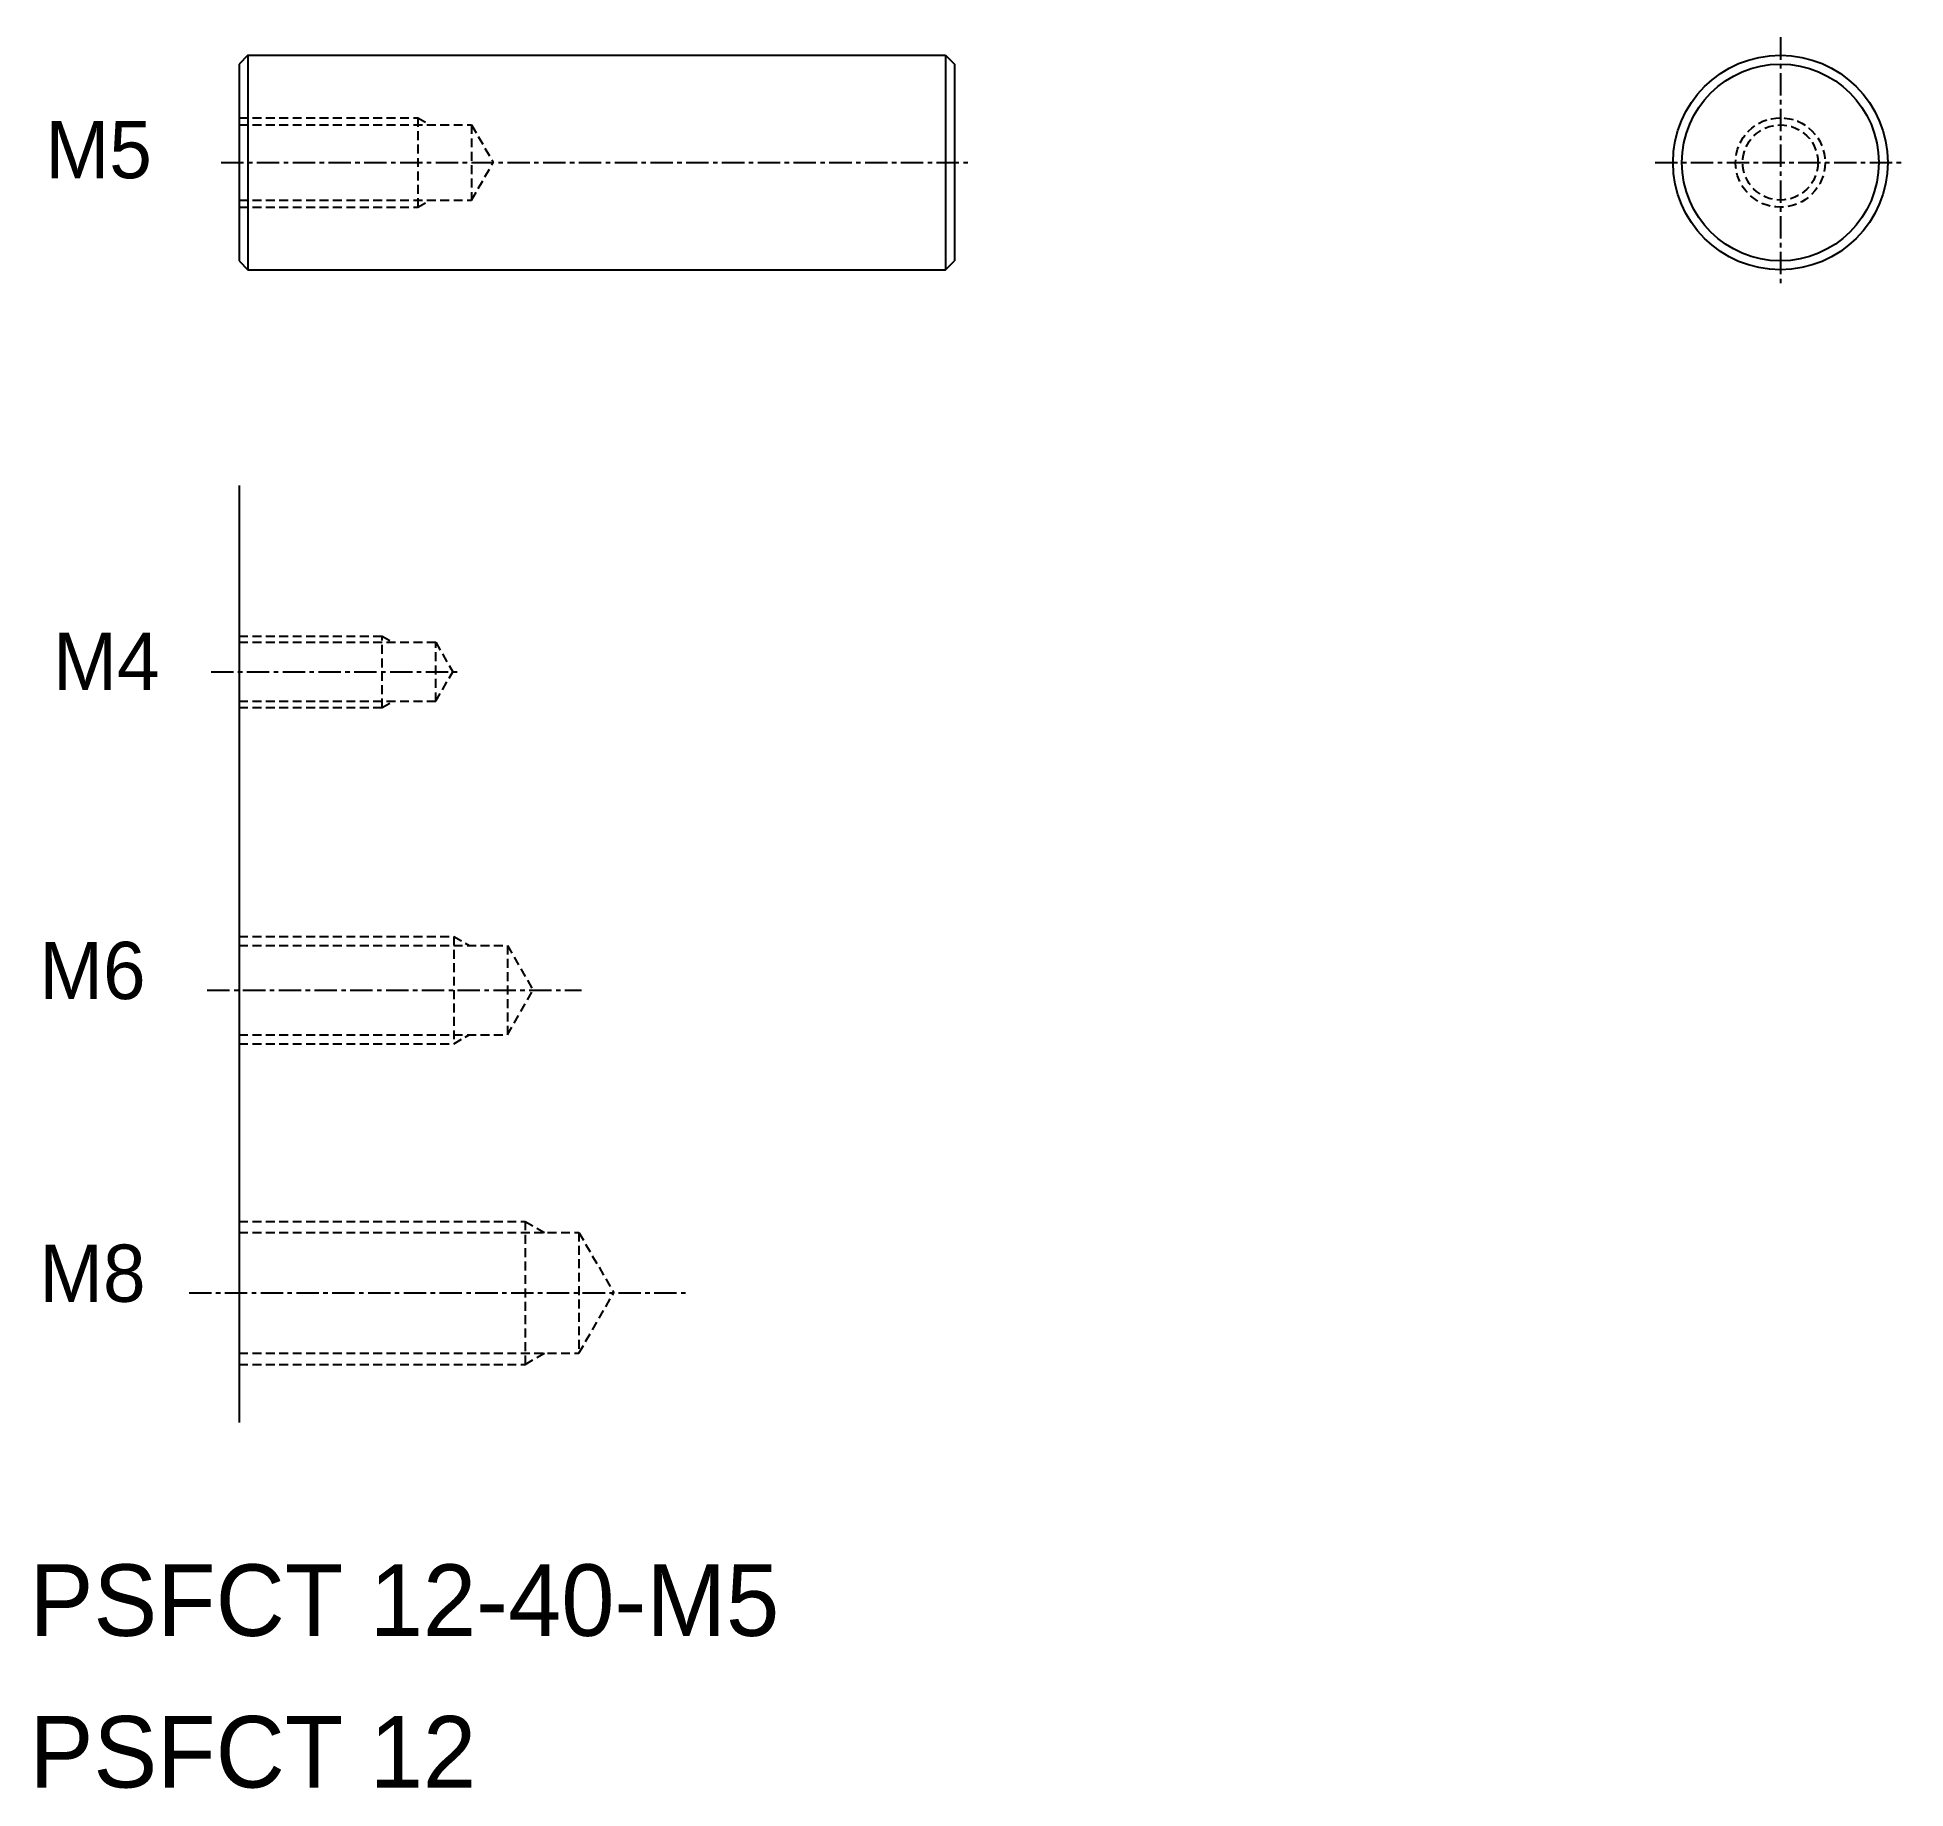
# Model space of a CAD drawing. Extents: x 69 to 174, y 50 to 148.
import ezdxf

# ---------------------------------------------------------------- set-up
doc = ezdxf.new("R2010")
doc.units = 0
doc.linetypes.add('CENTER', pattern=[2, 1.25, -0.25, 0.25, -0.25])
doc.linetypes.add('DASHED', pattern=[0.75, 0.5, -0.25])
doc.layers.get('0').update_dxf_attribs({"linetype": 'CONTINUOUS'})
doc.layers.add('CENTER', color=1, linetype='CENTER')

msp = doc.modelspace()

# ---------------------------------------------------------------- linework, layer by layer
at = {"color": 7, "linetype": 'CONTINUOUS'}
for p, q in [((80.95, 146.67), (80.45, 146.17)), ((80.95, 146.67), (119.95, 146.67)), ((80.95, 146.67), (80.95, 134.67)), ((119.95, 146.67), (119.95, 134.67)), ((119.95, 146.67), (120.45, 146.17)), ((80.45, 146.17), (80.45, 135.17)), ((120.45, 146.17), (120.45, 135.17)), ((80.45, 135.17), (80.95, 134.67)), ((119.95, 134.67), (120.45, 135.17)), ((80.95, 134.67), (119.95, 134.67)), ((80.45, 122.6), (80.45, 70.21))]:
    msp.add_line(p, q, dxfattribs=at)
at = {"color": 3, "linetype": 'DASHED'}
for p, q in [((80.45, 143.17), (90.45, 143.17)), ((90.45, 143.17), (90.45, 138.17)), ((90.45, 143.17), (91.05, 142.82)), ((80.45, 142.77), (93.45, 142.77)), ((93.45, 142.77), (94.66, 140.67)), ((93.45, 142.77), (93.45, 138.57)), ((93.45, 138.57), (94.66, 140.67)), ((80.45, 138.57), (93.45, 138.57)), ((80.45, 138.17), (90.45, 138.17)), ((90.45, 138.17), (91.05, 138.52)), ((80.45, 114.19), (88.45, 114.19)), ((88.45, 110.19), (88.45, 114.19)), ((88.45, 114.19), (89.05, 113.84)), ((80.45, 113.84), (91.45, 113.84)), ((91.45, 113.84), (92.4, 112.19)), ((91.45, 110.54), (91.45, 113.84)), ((91.45, 110.54), (92.4, 112.19)), ((80.45, 110.54), (91.45, 110.54)), ((80.45, 110.19), (88.45, 110.19)), ((88.45, 110.19), (89.05, 110.54)), ((80.45, 97.39), (92.45, 97.39)), ((92.45, 97.39), (92.45, 91.39)), ((92.45, 97.39), (93.31, 96.89)), ((80.45, 96.89), (95.45, 96.89)), ((95.45, 96.89), (95.45, 91.89)), ((95.45, 96.89), (96.89, 94.39)), ((95.45, 91.89), (96.89, 94.39)), ((80.45, 91.89), (95.45, 91.89)), ((80.45, 91.39), (92.45, 91.39)), ((92.45, 91.39), (93.31, 91.89)), ((80.45, 81.46), (96.45, 81.46)), ((80.45, 80.84), (99.45, 80.84)), ((96.45, 81.46), (97.53, 80.84)), ((96.45, 81.46), (96.45, 73.46)), ((99.45, 80.84), (101.4, 77.46)), ((99.45, 80.84), (99.45, 74.09)), ((99.45, 74.09), (101.4, 77.46)), ((80.45, 74.09), (99.45, 74.09)), ((80.45, 73.46), (96.45, 73.46)), ((96.45, 73.46), (97.53, 74.09))]:
    msp.add_line(p, q, dxfattribs=at)
msp.add_line((120.45, 143.42), (120.45, 143.42))
at = {"color": 7, "linetype": 'CONTINUOUS'}
for radius in [6, 5.5]:
    msp.add_circle((166.62, 140.67), radius, dxfattribs=at)
at = {"color": 3, "linetype": 'DASHED'}
for radius in [2.5, 2.1]:
    msp.add_circle((166.62, 140.67), radius, dxfattribs=at)
at = {"layer": 'CENTER', "color": 1, "linetype": 'CENTER'}
for p, q in [((166.62, 147.67), (166.62, 133.67)), ((79.45, 140.67), (121.45, 140.67)), ((159.62, 140.67), (173.62, 140.67)), ((78.89, 112.19), (92.84, 112.19)), ((78.67, 94.39), (99.6, 94.39)), ((77.66, 77.46), (105.56, 77.46))]:
    msp.add_line(p, q, dxfattribs=at)

# ---------------------------------------------------------------- texts
at = {"color": 7, "linetype": 'CONTINUOUS'}
for s, height, p in [('M5', 3.2, (69.63, 139.79)), ('M4', 3.2, (70.06, 111.17)), ('M6', 3.2, (69.28, 93.89)), ('M8', 3.2, (69.28, 76.96)), ('PSFCT 12-40-M5', 4, (68.74, 58.28)), ('PSFCT 12', 4, (68.74, 49.8))]:
    msp.add_text(s, height=height, dxfattribs=at).set_placement(p)

doc.saveas('drawing.dxf')
